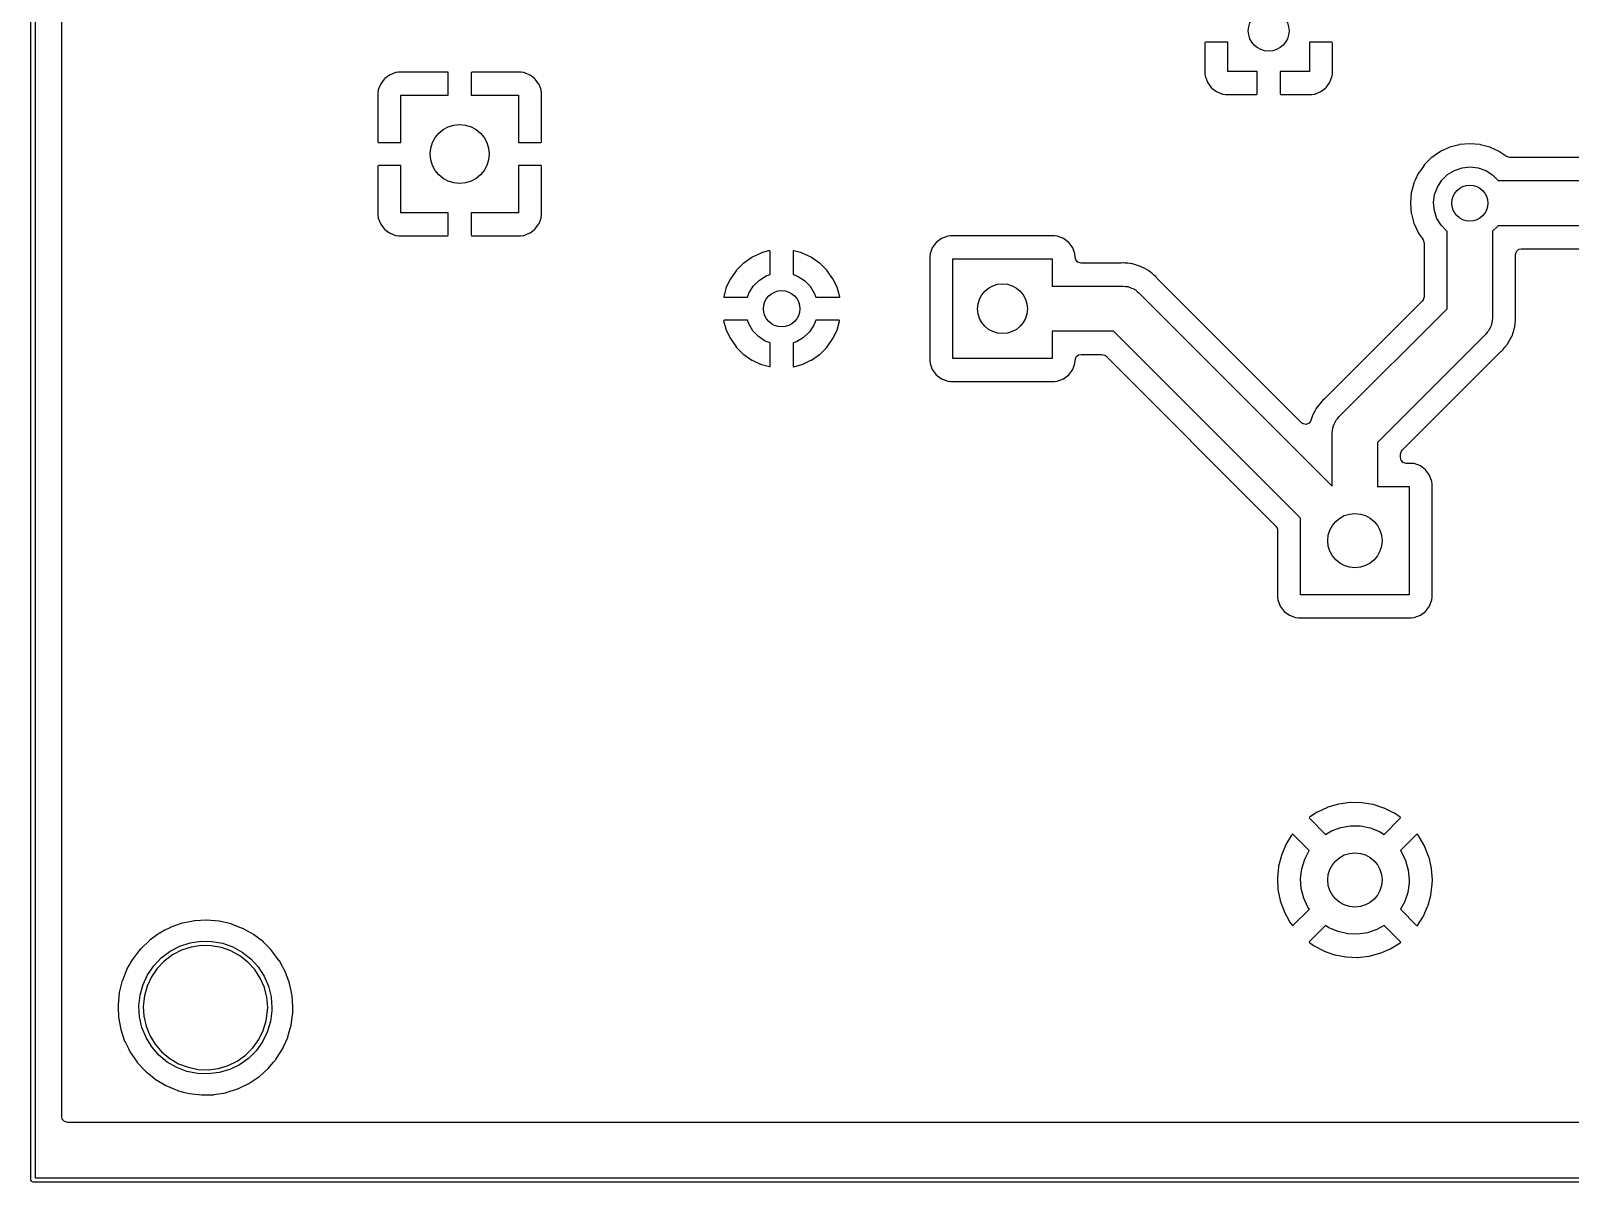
# Model space of a CAD drawing. Extents: x 112.3 to 212.1, y -130.9 to -81.2.
# Drawn here: x 112.34 to 146.36, y -130.86 to -105.41 of the extents above; entities that cross this region are included whole.
import ezdxf

# ---------------------------------------------------------------- set-up
doc = ezdxf.new("R2010")
doc.units = 0
doc.layers.add('BLACK', color=7, linetype='CONTINUOUS')

msp = doc.modelspace()

# ---------------------------------------------------------------- linework, layer by layer
at = {"layer": 'BLACK', "linetype": 'CONTINUOUS'}
for p, q in [((112.345, -130.81), (112.345, -81.28)), ((112.445, -81.33), (112.445, -130.76)), ((113.03, -129.414), (113.03, -82.676)), ((138.294, -105.67), (138.292, -105.678)), ((138.292, -105.678), (138.292, -106.355)), ((138.295, -105.668), (138.294, -105.67)), ((138.31, -105.664), (138.295, -105.668)), ((138.8, -105.664), (138.31, -105.664)), ((138.8, -106.31), (138.8, -105.664)), ((141.094, -105.664), (140.6, -105.664)), ((140.6, -105.664), (140.6, -106.31)), ((141.102, -105.666), (141.094, -105.664)), ((141.104, -105.667), (141.102, -105.666)), ((141.108, -105.682), (141.104, -105.667)), ((141.108, -106.355), (141.108, -105.682)), ((120.155, -106.477), (120.078, -106.579)), ((120.167, -106.465), (120.155, -106.477)), ((120.269, -106.388), (120.167, -106.465)), ((120.285, -106.38), (120.269, -106.388)), ((120.405, -106.335), (120.285, -106.38)), ((120.421, -106.331), (120.405, -106.335)), ((120.472, -106.325), (120.421, -106.331)), ((120.478, -106.325), (120.472, -106.325)), ((121.555, -106.325), (120.478, -106.325)), ((121.563, -106.327), (121.555, -106.325)), ((121.565, -106.328), (121.563, -106.327)), ((121.569, -106.343), (121.565, -106.328)), ((121.569, -106.833), (121.569, -106.343)), ((122.079, -106.331), (122.077, -106.339)), ((122.077, -106.339), (122.077, -106.833)), ((122.08, -106.33), (122.079, -106.331)), ((122.095, -106.325), (122.08, -106.33)), ((123.168, -106.325), (122.095, -106.325)), ((123.174, -106.325), (123.168, -106.325)), ((123.225, -106.331), (123.174, -106.325)), ((123.241, -106.335), (123.225, -106.331)), ((123.294, -106.355), (123.241, -106.335)), ((123.361, -106.38), (123.294, -106.355)), ((123.377, -106.388), (123.361, -106.38)), ((123.479, -106.465), (123.377, -106.388)), ((123.491, -106.477), (123.479, -106.465)), ((123.568, -106.579), (123.491, -106.477)), ((138.292, -106.355), (138.292, -106.361)), ((138.292, -106.361), (138.298, -106.412)), ((138.298, -106.412), (138.302, -106.428)), ((138.302, -106.428), (138.347, -106.548)), ((139.446, -106.31), (138.8, -106.31)), ((139.446, -106.804), (139.446, -106.31)), ((140.6, -106.31), (139.954, -106.31)), ((139.954, -106.31), (139.954, -106.8)), ((141.053, -106.548), (141.098, -106.428)), ((141.098, -106.428), (141.102, -106.412)), ((141.102, -106.412), (141.108, -106.361)), ((141.108, -106.361), (141.108, -106.355)), ((120.021, -106.731), (120.015, -106.782)), ((120.015, -106.782), (120.015, -106.788)), ((120.015, -106.788), (120.015, -107.861)), ((120.025, -106.715), (120.021, -106.731)), ((120.07, -106.595), (120.025, -106.715)), ((120.078, -106.579), (120.07, -106.595)), ((123.576, -106.595), (123.568, -106.579)), ((123.621, -106.715), (123.576, -106.595)), ((123.625, -106.731), (123.621, -106.715)), ((123.631, -106.782), (123.625, -106.731)), ((123.631, -106.788), (123.631, -106.782)), ((123.631, -107.866), (123.631, -106.788)), ((138.347, -106.548), (138.355, -106.564)), ((138.355, -106.564), (138.432, -106.666)), ((138.432, -106.666), (138.444, -106.678)), ((138.444, -106.678), (138.546, -106.755)), ((138.546, -106.755), (138.562, -106.763)), ((138.562, -106.763), (138.682, -106.808)), ((138.682, -106.808), (138.698, -106.812)), ((138.698, -106.812), (138.749, -106.818)), ((138.749, -106.818), (138.755, -106.818)), ((138.755, -106.818), (139.428, -106.818)), ((139.428, -106.818), (139.443, -106.814)), ((139.443, -106.814), (139.444, -106.812)), ((139.444, -106.812), (139.446, -106.804)), ((139.954, -106.8), (139.958, -106.815)), ((139.958, -106.815), (139.96, -106.816)), ((139.96, -106.816), (139.968, -106.818)), ((139.968, -106.818), (140.645, -106.818)), ((140.645, -106.818), (140.651, -106.818)), ((140.651, -106.818), (140.702, -106.812)), ((140.702, -106.812), (140.718, -106.808)), ((140.718, -106.808), (140.838, -106.763)), ((140.838, -106.763), (140.854, -106.755)), ((140.854, -106.755), (140.956, -106.678)), ((140.956, -106.678), (140.968, -106.666)), ((140.968, -106.666), (141.045, -106.564)), ((141.045, -106.564), (141.053, -106.548)), ((120.523, -107.879), (120.523, -106.833)), ((120.523, -106.833), (121.569, -106.833)), ((122.077, -106.833), (123.123, -106.833)), ((123.123, -106.833), (123.123, -107.879)), ((120.015, -107.861), (120.019, -107.876)), ((120.019, -107.876), (120.021, -107.877)), ((120.021, -107.877), (120.029, -107.879)), ((120.029, -107.879), (120.523, -107.879)), ((123.123, -107.879), (123.613, -107.879)), ((123.613, -107.879), (123.628, -107.875)), ((123.628, -107.875), (123.629, -107.873)), ((123.629, -107.873), (123.631, -107.866)), ((143.45, -108.109), (143.305, -108.211)), ((143.488, -108.082), (143.45, -108.109)), ((143.493, -108.08), (143.488, -108.082)), ((143.691, -107.988), (143.493, -108.08)), ((143.493, -108.08), (143.493, -108.08)), ((143.696, -107.986), (143.691, -107.988)), ((143.691, -107.988), (143.691, -107.988)), ((143.701, -107.984), (143.696, -107.986)), ((143.912, -107.928), (143.701, -107.984)), ((143.701, -107.984), (143.701, -107.984)), ((143.917, -107.926), (143.912, -107.928)), ((143.912, -107.928), (143.912, -107.928)), ((144.145, -107.907), (143.917, -107.926)), ((144.373, -107.926), (144.145, -107.907)), ((144.378, -107.928), (144.373, -107.926)), ((144.589, -107.984), (144.378, -107.928)), ((144.378, -107.928), (144.378, -107.928)), ((144.594, -107.986), (144.589, -107.984)), ((144.589, -107.984), (144.589, -107.984)), ((144.599, -107.988), (144.594, -107.986)), ((144.797, -108.08), (144.599, -107.988)), ((144.599, -107.988), (144.599, -107.988)), ((144.802, -108.082), (144.797, -108.08)), ((144.797, -108.08), (144.797, -108.08)), ((144.914, -108.161), (144.802, -108.082)), ((144.953, -108.189), (144.914, -108.161)), ((120.017, -108.393), (120.015, -108.401)), ((120.015, -108.401), (120.015, -109.478)), ((120.018, -108.392), (120.017, -108.393)), ((120.033, -108.387), (120.018, -108.392)), ((120.523, -108.387), (120.033, -108.387)), ((120.523, -109.433), (120.523, -108.387)), ((123.617, -108.387), (123.123, -108.387)), ((123.123, -108.387), (123.123, -109.433)), ((123.625, -108.389), (123.617, -108.387)), ((123.627, -108.39), (123.625, -108.389)), ((123.631, -108.405), (123.627, -108.39)), ((123.631, -109.478), (123.631, -108.405)), ((143.081, -108.458), (143.007, -108.563)), ((143.136, -108.38), (143.081, -108.458)), ((143.139, -108.376), (143.136, -108.38)), ((143.136, -108.38), (143.136, -108.38)), ((143.301, -108.214), (143.139, -108.376)), ((143.305, -108.211), (143.301, -108.214)), ((143.305, -108.211), (143.305, -108.211)), ((143.652, -108.59), (143.804, -108.496)), ((143.804, -108.496), (143.973, -108.439)), ((143.973, -108.439), (144.151, -108.42)), ((144.151, -108.42), (144.328, -108.441)), ((144.328, -108.441), (144.496, -108.501)), ((144.496, -108.501), (144.646, -108.597)), ((145.026, -108.212), (144.953, -108.189)), ((161.561, -108.212), (145.026, -108.212)), ((142.909, -108.776), (142.865, -108.942)), ((142.911, -108.771), (142.909, -108.776)), ((142.909, -108.776), (142.909, -108.776)), ((142.939, -108.711), (142.911, -108.771)), ((143.005, -108.568), (142.939, -108.711)), ((143.007, -108.563), (143.005, -108.568)), ((143.005, -108.568), (143.005, -108.568)), ((143.428, -108.864), (143.525, -108.714)), ((143.525, -108.714), (143.652, -108.59)), ((144.646, -108.597), (144.769, -108.72)), ((144.769, -108.72), (162.07, -108.72)), ((142.851, -108.992), (142.832, -109.22)), ((142.865, -108.942), (142.851, -108.992)), ((143.345, -109.209), (143.367, -109.032)), ((143.367, -109.032), (143.428, -108.864)), ((120.015, -109.478), (120.015, -109.485)), ((120.015, -109.485), (120.021, -109.535)), ((120.021, -109.535), (120.025, -109.551)), ((121.569, -109.433), (120.523, -109.433)), ((121.569, -109.928), (121.569, -109.433)), ((123.123, -109.433), (122.077, -109.433)), ((122.077, -109.433), (122.077, -109.923)), ((123.621, -109.551), (123.625, -109.535)), ((123.625, -109.535), (123.631, -109.485)), ((123.631, -109.485), (123.631, -109.478)), ((142.832, -109.22), (142.851, -109.448)), ((142.851, -109.448), (142.853, -109.453)), ((142.853, -109.453), (142.853, -109.453)), ((142.853, -109.453), (142.901, -109.633)), ((143.362, -109.386), (143.345, -109.209)), ((143.419, -109.556), (143.362, -109.386)), ((120.025, -109.551), (120.07, -109.671)), ((120.07, -109.671), (120.078, -109.687)), ((120.078, -109.687), (120.155, -109.789)), ((120.155, -109.789), (120.167, -109.801)), ((120.167, -109.801), (120.269, -109.878)), ((120.269, -109.878), (120.285, -109.886)), ((123.361, -109.886), (123.377, -109.878)), ((123.377, -109.878), (123.479, -109.801)), ((123.479, -109.801), (123.491, -109.789)), ((123.491, -109.789), (123.568, -109.687)), ((123.568, -109.687), (123.576, -109.671)), ((123.576, -109.671), (123.621, -109.551)), ((142.901, -109.633), (142.911, -109.669)), ((142.911, -109.669), (142.913, -109.674)), ((142.913, -109.674), (142.913, -109.674)), ((142.913, -109.674), (143.005, -109.872)), ((143.005, -109.872), (143.005, -109.872)), ((143.005, -109.872), (143.007, -109.877)), ((143.007, -109.877), (143.092, -109.997)), ((143.511, -109.708), (143.419, -109.556)), ((143.635, -109.836), (143.511, -109.708)), ((143.645, -109.843), (143.635, -109.836)), ((143.645, -111.553), (143.645, -109.843)), ((144.758, -109.734), (144.645, -109.842)), ((144.645, -109.842), (144.645, -111.76)), ((144.767, -109.72), (144.758, -109.734)), ((162.07, -109.72), (144.767, -109.72)), ((120.285, -109.886), (120.405, -109.932)), ((120.405, -109.932), (120.421, -109.935)), ((120.421, -109.935), (120.472, -109.941)), ((120.472, -109.941), (120.478, -109.941)), ((120.478, -109.941), (121.551, -109.941)), ((121.551, -109.941), (121.566, -109.937)), ((121.566, -109.937), (121.567, -109.935)), ((121.567, -109.935), (121.569, -109.928)), ((122.077, -109.923), (122.081, -109.938)), ((122.081, -109.938), (122.083, -109.939)), ((122.083, -109.939), (122.091, -109.941)), ((122.091, -109.941), (123.168, -109.941)), ((123.168, -109.941), (123.174, -109.941)), ((123.174, -109.941), (123.225, -109.935)), ((123.225, -109.935), (123.241, -109.932)), ((123.241, -109.932), (123.361, -109.886)), ((132.267, -110.206), (132.216, -110.343)), ((132.355, -110.09), (132.267, -110.206)), ((132.471, -110.002), (132.355, -110.09)), ((132.608, -109.951), (132.471, -110.002)), ((132.67, -109.945), (132.608, -109.951)), ((134.966, -109.945), (132.67, -109.945)), ((135.028, -109.951), (134.966, -109.945)), ((135.165, -110.002), (135.028, -109.951)), ((135.281, -110.09), (135.165, -110.002)), ((135.369, -110.206), (135.281, -110.09)), ((135.42, -110.343), (135.369, -110.206)), ((143.092, -109.997), (143.114, -110.028)), ((143.114, -110.028), (143.136, -110.101)), ((143.136, -110.101), (143.136, -111.29)), ((128.09, -110.551), (127.936, -110.705)), ((128.099, -110.544), (128.09, -110.551)), ((128.277, -110.419), (128.099, -110.544)), ((128.286, -110.414), (128.277, -110.419)), ((128.484, -110.322), (128.286, -110.414)), ((128.494, -110.318), (128.484, -110.322)), ((128.671, -110.27), (128.494, -110.318)), ((128.68, -110.272), (128.671, -110.27)), ((128.684, -110.285), (128.68, -110.272)), ((128.684, -110.8), (128.684, -110.285)), ((129.195, -110.272), (129.192, -110.28)), ((129.192, -110.28), (129.192, -110.8)), ((129.21, -110.272), (129.195, -110.272)), ((129.382, -110.318), (129.21, -110.272)), ((129.392, -110.322), (129.382, -110.318)), ((129.59, -110.414), (129.392, -110.322)), ((129.599, -110.419), (129.59, -110.414)), ((129.777, -110.544), (129.599, -110.419)), ((129.786, -110.551), (129.777, -110.544)), ((129.94, -110.705), (129.786, -110.551)), ((132.216, -110.343), (132.21, -110.405)), ((132.21, -110.405), (132.21, -112.701)), ((132.718, -112.653), (132.718, -110.453)), ((132.718, -110.453), (134.918, -110.453)), ((134.918, -110.453), (134.918, -111.053)), ((135.427, -110.405), (135.42, -110.343)), ((135.427, -110.419), (135.427, -110.405)), ((135.438, -110.471), (135.427, -110.419)), ((135.484, -110.525), (135.438, -110.471)), ((135.553, -110.545), (135.484, -110.525)), ((136.425, -110.545), (135.553, -110.545)), ((136.437, -110.544), (136.425, -110.545)), ((136.44, -110.544), (136.437, -110.544)), ((136.483, -110.54), (136.44, -110.544)), ((136.489, -110.54), (136.483, -110.54)), ((136.496, -110.541), (136.489, -110.54)), ((136.489, -110.54), (136.489, -110.54)), ((136.526, -110.544), (136.496, -110.541)), ((136.531, -110.545), (136.526, -110.544)), ((136.532, -110.545), (136.531, -110.545)), ((136.536, -110.545), (136.532, -110.545)), ((136.539, -110.545), (136.536, -110.545)), ((136.552, -110.546), (136.539, -110.545)), ((136.539, -110.545), (136.539, -110.545)), ((136.586, -110.55), (136.552, -110.546)), ((136.587, -110.55), (136.586, -110.55)), ((136.679, -110.56), (136.587, -110.55)), ((136.684, -110.561), (136.679, -110.56)), ((145.153, -110.355), (145.174, -110.286)), ((145.153, -111.706), (145.153, -110.355)), ((145.174, -110.286), (145.227, -110.24)), ((145.227, -110.24), (145.279, -110.228)), ((145.279, -110.228), (161.439, -110.228)), ((127.804, -110.892), (127.799, -110.902)), ((127.929, -110.714), (127.804, -110.892)), ((127.936, -110.705), (127.929, -110.714)), ((128.445, -110.923), (128.597, -110.829)), ((128.597, -110.829), (128.684, -110.8)), ((129.192, -110.8), (129.289, -110.834)), ((129.289, -110.834), (129.439, -110.93)), ((129.947, -110.714), (129.94, -110.705)), ((130.072, -110.892), (129.947, -110.714)), ((130.077, -110.902), (130.072, -110.892)), ((136.69, -110.562), (136.684, -110.561)), ((136.779, -110.59), (136.69, -110.562)), ((136.78, -110.59), (136.779, -110.59)), ((136.869, -110.618), (136.78, -110.59)), ((136.873, -110.62), (136.869, -110.618)), ((136.878, -110.622), (136.873, -110.62)), ((136.884, -110.625), (136.878, -110.622)), ((136.96, -110.666), (136.884, -110.625)), ((136.884, -110.625), (136.884, -110.625)), ((136.961, -110.667), (136.96, -110.666)), ((137.043, -110.711), (136.961, -110.667)), ((137.047, -110.714), (137.043, -110.711)), ((137.052, -110.717), (137.047, -110.714)), ((137.123, -110.777), (137.052, -110.717)), ((137.124, -110.777), (137.123, -110.777)), ((137.157, -110.805), (137.124, -110.777)), ((137.159, -110.807), (137.157, -110.805)), ((137.161, -110.809), (137.159, -110.807)), ((137.165, -110.812), (137.161, -110.809)), ((137.203, -110.844), (137.165, -110.812)), ((137.207, -110.849), (137.203, -110.844)), ((137.227, -110.874), (137.207, -110.849)), ((137.236, -110.884), (137.227, -110.874)), ((140.426, -114.074), (137.236, -110.884)), ((127.703, -111.109), (127.657, -111.282)), ((127.707, -111.099), (127.703, -111.109)), ((127.799, -110.902), (127.707, -111.099)), ((128.184, -111.299), (128.221, -111.197)), ((128.221, -111.197), (128.318, -111.047)), ((128.318, -111.047), (128.445, -110.923)), ((129.439, -110.93), (129.565, -111.056)), ((129.565, -111.056), (129.659, -111.207)), ((129.659, -111.207), (129.691, -111.299)), ((130.169, -111.099), (130.077, -110.902)), ((130.173, -111.109), (130.169, -111.099)), ((130.221, -111.287), (130.173, -111.109)), ((134.918, -111.053), (136.479, -111.053)), ((136.479, -111.053), (136.485, -111.053)), ((136.485, -111.053), (136.536, -111.061)), ((136.536, -111.061), (136.586, -111.065)), ((136.586, -111.065), (136.605, -111.072)), ((136.605, -111.072), (136.625, -111.075)), ((136.625, -111.075), (136.671, -111.097)), ((136.671, -111.097), (136.719, -111.114)), ((136.719, -111.114), (136.735, -111.127)), ((136.735, -111.127), (136.754, -111.135)), ((136.754, -111.135), (136.792, -111.169)), ((136.792, -111.169), (136.833, -111.2)), ((136.833, -111.2), (141.105, -115.472)), ((127.657, -111.282), (127.657, -111.296)), ((127.657, -111.296), (127.665, -111.299)), ((127.665, -111.299), (128.184, -111.299)), ((129.691, -111.299), (130.206, -111.299)), ((130.206, -111.299), (130.22, -111.295)), ((130.22, -111.295), (130.221, -111.287)), ((143.1, -111.379), (140.936, -113.543)), ((141.251, -113.946), (143.645, -111.553)), ((143.116, -111.358), (143.1, -111.379)), ((143.136, -111.29), (143.116, -111.358)), ((127.657, -111.811), (127.655, -111.82)), ((127.655, -111.82), (127.703, -111.997)), ((127.67, -111.807), (127.657, -111.811)), ((128.185, -111.807), (127.67, -111.807)), ((128.212, -111.889), (128.185, -111.807)), ((128.304, -112.041), (128.212, -111.889)), ((129.65, -111.919), (129.551, -112.067)), ((129.692, -111.807), (129.65, -111.919)), ((130.211, -111.807), (129.692, -111.807)), ((130.173, -111.997), (130.219, -111.825)), ((130.219, -111.81), (130.211, -111.807)), ((130.219, -111.825), (130.219, -111.81)), ((144.623, -111.906), (144.601, -111.952)), ((144.626, -111.886), (144.623, -111.906)), ((144.633, -111.867), (144.626, -111.886)), ((144.637, -111.817), (144.633, -111.867)), ((144.645, -111.766), (144.637, -111.817)), ((144.645, -111.76), (144.645, -111.766)), ((145.138, -111.96), (145.148, -111.868)), ((145.148, -111.867), (145.153, -111.821)), ((145.148, -111.868), (145.148, -111.867)), ((145.154, -111.718), (145.153, -111.706)), ((145.153, -111.813), (145.154, -111.812)), ((145.153, -111.817), (145.153, -111.813)), ((145.153, -111.82), (145.153, -111.817)), ((145.153, -111.821), (145.153, -111.82)), ((145.153, -111.82), (145.153, -111.82)), ((145.158, -111.764), (145.154, -111.718)), ((145.154, -111.807), (145.158, -111.764)), ((145.154, -111.812), (145.154, -111.807)), ((127.703, -111.997), (127.707, -112.007)), ((127.707, -112.007), (127.799, -112.205)), ((127.799, -112.205), (127.804, -112.214)), ((127.804, -112.214), (127.929, -112.393)), ((128.428, -112.169), (128.304, -112.041)), ((128.577, -112.267), (128.428, -112.169)), ((129.422, -112.19), (129.268, -112.282)), ((129.551, -112.067), (129.422, -112.19)), ((129.947, -112.393), (130.072, -112.214)), ((130.072, -112.214), (130.077, -112.205)), ((130.077, -112.205), (130.169, -112.007)), ((130.169, -112.007), (130.173, -111.997)), ((136.272, -112.053), (134.918, -112.053)), ((134.918, -112.053), (134.918, -112.653)), ((140.405, -116.186), (136.272, -112.053)), ((144.499, -112.114), (142.105, -114.507)), ((144.529, -112.073), (144.499, -112.114)), ((144.563, -112.035), (144.529, -112.073)), ((144.571, -112.016), (144.563, -112.035)), ((144.584, -112), (144.571, -112.016)), ((144.601, -111.952), (144.584, -112)), ((144.987, -112.324), (145.031, -112.242)), ((145.031, -112.242), (145.032, -112.241)), ((145.032, -112.241), (145.073, -112.165)), ((145.073, -112.165), (145.076, -112.159)), ((145.073, -112.165), (145.073, -112.165)), ((145.076, -112.159), (145.078, -112.154)), ((145.078, -112.154), (145.081, -112.149)), ((145.081, -112.149), (145.108, -112.06)), ((145.108, -112.059), (145.117, -112.032)), ((145.108, -112.06), (145.108, -112.059)), ((145.117, -112.032), (145.136, -111.971)), ((145.136, -111.971), (145.137, -111.965)), ((145.137, -111.965), (145.138, -111.96)), ((127.929, -112.393), (127.936, -112.401)), ((127.936, -112.401), (128.09, -112.555)), ((128.09, -112.555), (128.099, -112.562)), ((128.099, -112.562), (128.277, -112.687)), ((128.684, -112.307), (128.577, -112.267)), ((128.684, -112.826), (128.684, -112.307)), ((129.268, -112.282), (129.192, -112.306)), ((129.192, -112.306), (129.192, -112.821)), ((129.599, -112.687), (129.777, -112.562)), ((129.777, -112.562), (129.786, -112.555)), ((129.786, -112.555), (129.94, -112.401)), ((129.94, -112.401), (129.947, -112.393)), ((135.447, -112.619), (135.5, -112.573)), ((135.5, -112.573), (135.553, -112.562)), ((135.553, -112.562), (136.009, -112.562)), ((136.009, -112.562), (136.077, -112.582)), ((136.077, -112.582), (136.098, -112.598)), ((136.098, -112.598), (139.86, -116.36)), ((142.65, -114.681), (144.814, -112.517)), ((144.814, -112.517), (144.825, -112.508)), ((144.825, -112.508), (144.849, -112.488)), ((144.849, -112.488), (144.854, -112.484)), ((144.854, -112.484), (144.886, -112.446)), ((144.886, -112.446), (144.889, -112.442)), ((144.889, -112.442), (144.891, -112.44)), ((144.891, -112.44), (144.893, -112.438)), ((144.893, -112.438), (144.895, -112.436)), ((144.895, -112.436), (144.921, -112.405)), ((144.895, -112.436), (144.895, -112.436)), ((144.921, -112.404), (144.977, -112.337)), ((144.921, -112.405), (144.921, -112.404)), ((144.977, -112.337), (144.981, -112.333)), ((144.981, -112.333), (144.984, -112.328)), ((144.984, -112.328), (144.987, -112.324)), ((128.277, -112.687), (128.286, -112.692)), ((128.286, -112.692), (128.484, -112.785)), ((128.484, -112.785), (128.494, -112.788)), ((128.494, -112.788), (128.667, -112.834)), ((128.667, -112.834), (128.681, -112.834)), ((128.681, -112.834), (128.684, -112.826)), ((129.192, -112.821), (129.196, -112.835)), ((129.196, -112.835), (129.205, -112.836)), ((129.205, -112.836), (129.382, -112.788)), ((129.382, -112.788), (129.392, -112.785)), ((129.392, -112.785), (129.571, -112.701)), ((129.571, -112.701), (129.59, -112.692)), ((129.59, -112.692), (129.599, -112.687)), ((132.21, -112.701), (132.216, -112.763)), ((132.216, -112.763), (132.267, -112.9)), ((132.267, -112.9), (132.355, -113.016)), ((134.918, -112.653), (132.718, -112.653)), ((135.281, -113.016), (135.369, -112.9)), ((135.369, -112.9), (135.42, -112.763)), ((135.42, -112.763), (135.427, -112.701)), ((135.427, -112.688), (135.447, -112.619)), ((135.427, -112.701), (135.427, -112.688)), ((132.355, -113.016), (132.471, -113.104)), ((132.471, -113.104), (132.608, -113.155)), ((132.608, -113.155), (132.67, -113.162)), ((132.67, -113.162), (134.966, -113.162)), ((134.966, -113.162), (135.028, -113.155)), ((135.028, -113.155), (135.165, -113.104)), ((135.165, -113.104), (135.281, -113.016)), ((140.859, -113.62), (140.857, -113.622)), ((140.861, -113.618), (140.859, -113.62)), ((140.864, -113.614), (140.861, -113.618)), ((140.892, -113.581), (140.864, -113.614)), ((140.896, -113.576), (140.892, -113.581)), ((140.925, -113.552), (140.896, -113.576)), ((140.936, -113.543), (140.925, -113.552)), ((140.669, -113.911), (140.642, -114)), ((140.672, -113.906), (140.669, -113.911)), ((140.674, -113.901), (140.672, -113.906)), ((140.677, -113.895), (140.674, -113.901)), ((140.718, -113.819), (140.677, -113.895)), ((140.677, -113.895), (140.677, -113.895)), ((140.719, -113.818), (140.718, -113.819)), ((140.752, -113.756), (140.719, -113.818)), ((140.763, -113.736), (140.752, -113.756)), ((140.766, -113.732), (140.763, -113.736)), ((140.769, -113.727), (140.766, -113.732)), ((140.829, -113.656), (140.769, -113.727)), ((140.857, -113.622), (140.829, -113.655)), ((140.829, -113.655), (140.829, -113.656)), ((141.221, -113.987), (141.251, -113.946)), ((140.46, -114.098), (140.426, -114.074)), ((140.53, -114.11), (140.46, -114.098)), ((140.595, -114.081), (140.53, -114.11)), ((140.635, -114.023), (140.595, -114.081)), ((140.642, -114.001), (140.635, -114.023)), ((140.642, -114), (140.642, -114.001)), ((141.105, -114.294), (141.113, -114.243)), ((141.105, -114.3), (141.105, -114.294)), ((141.105, -115.472), (141.105, -114.3)), ((141.113, -114.243), (141.117, -114.193)), ((141.117, -114.193), (141.124, -114.174)), ((141.124, -114.174), (141.127, -114.154)), ((141.127, -114.154), (141.149, -114.108)), ((141.149, -114.108), (141.166, -114.06)), ((141.166, -114.06), (141.179, -114.044)), ((141.179, -114.044), (141.187, -114.025)), ((141.187, -114.025), (141.221, -113.987)), ((142.105, -114.507), (142.105, -115.479)), ((142.613, -114.77), (142.634, -114.702)), ((142.613, -114.845), (142.613, -114.77)), ((142.625, -114.897), (142.613, -114.845)), ((142.671, -114.951), (142.625, -114.897)), ((142.634, -114.702), (142.65, -114.681)), ((142.739, -114.971), (142.671, -114.951)), ((142.853, -114.971), (142.739, -114.971)), ((142.915, -114.977), (142.853, -114.971)), ((143.052, -115.028), (142.915, -114.977)), ((143.168, -115.116), (143.052, -115.028)), ((143.256, -115.232), (143.168, -115.116)), ((143.307, -115.369), (143.256, -115.232)), ((142.105, -115.479), (142.805, -115.479)), ((142.805, -115.479), (142.805, -117.879)), ((143.314, -115.431), (143.307, -115.369)), ((143.314, -117.927), (143.314, -115.431)), ((140.405, -117.879), (140.405, -116.186)), ((139.86, -116.36), (139.894, -116.422)), ((139.894, -116.422), (139.897, -116.449)), ((139.897, -116.449), (139.897, -117.927)), ((139.897, -117.927), (139.903, -117.989)), ((139.903, -117.989), (139.954, -118.126)), ((142.805, -117.879), (140.405, -117.879)), ((143.256, -118.126), (143.307, -117.989)), ((143.307, -117.989), (143.314, -117.927)), ((139.954, -118.126), (140.042, -118.242)), ((140.042, -118.242), (140.158, -118.33)), ((140.158, -118.33), (140.295, -118.381)), ((140.295, -118.381), (140.357, -118.388)), ((142.853, -118.388), (142.915, -118.381)), ((142.915, -118.381), (143.052, -118.33)), ((143.052, -118.33), (143.168, -118.242)), ((143.168, -118.242), (143.256, -118.126)), ((140.357, -118.388), (142.853, -118.388)), ((140.603, -122.793), (140.594, -122.804)), ((140.594, -122.804), (140.599, -122.814)), ((140.771, -122.684), (140.603, -122.793)), ((140.779, -122.679), (140.771, -122.684)), ((141.001, -122.577), (140.779, -122.679)), ((141.01, -122.573), (141.001, -122.577)), ((141.244, -122.505), (141.01, -122.573)), ((141.254, -122.503), (141.244, -122.505)), ((141.496, -122.47), (141.254, -122.503)), ((141.505, -122.469), (141.496, -122.47)), ((141.75, -122.473), (141.505, -122.469)), ((141.759, -122.473), (141.75, -122.473)), ((142, -122.513), (141.759, -122.473)), ((142.009, -122.515), (142, -122.513)), ((142.242, -122.59), (142.009, -122.515)), ((142.251, -122.593), (142.242, -122.59)), ((142.47, -122.701), (142.251, -122.593)), ((142.478, -122.706), (142.47, -122.701)), ((142.604, -122.794), (142.478, -122.706)), ((142.614, -122.806), (142.604, -122.794)), ((142.607, -122.817), (142.614, -122.806)), ((140.599, -122.814), (140.958, -123.173)), ((140.958, -123.173), (141.088, -123.096)), ((141.088, -123.096), (141.294, -123.02)), ((141.294, -123.02), (141.511, -122.983)), ((141.511, -122.983), (141.73, -122.986)), ((141.73, -122.986), (141.946, -123.028)), ((141.946, -123.028), (142.15, -123.11)), ((142.15, -123.11), (142.251, -123.174)), ((142.251, -123.174), (142.607, -122.817)), ((140.077, -123.406), (139.983, -123.631)), ((140.081, -123.397), (140.077, -123.406)), ((140.208, -123.188), (140.081, -123.397)), ((140.214, -123.181), (140.208, -123.188)), ((140.218, -123.175), (140.214, -123.181)), ((140.229, -123.168), (140.218, -123.175)), ((140.242, -123.175), (140.229, -123.168)), ((140.596, -123.53), (140.242, -123.175)), ((142.967, -123.176), (142.612, -123.531)), ((142.979, -123.169), (142.967, -123.176)), ((142.991, -123.178), (142.979, -123.169)), ((143.022, -123.218), (142.991, -123.178)), ((143.027, -123.225), (143.022, -123.218)), ((143.149, -123.438), (143.027, -123.225)), ((143.153, -123.446), (143.149, -123.438)), ((143.241, -123.674), (143.153, -123.446)), ((139.98, -123.64), (139.919, -123.877)), ((139.983, -123.631), (139.98, -123.64)), ((140.431, -123.93), (140.496, -123.72)), ((140.496, -123.72), (140.596, -123.53)), ((142.612, -123.531), (142.628, -123.552)), ((142.628, -123.552), (142.725, -123.749)), ((142.725, -123.749), (142.785, -123.96)), ((143.244, -123.683), (143.241, -123.674)), ((143.298, -123.921), (143.244, -123.683)), ((139.918, -123.886), (139.893, -124.13)), ((139.893, -124.13), (139.893, -124.139)), ((139.893, -124.139), (139.905, -124.383)), ((139.919, -123.877), (139.918, -123.886)), ((140.405, -124.148), (140.431, -123.93)), ((140.42, -124.367), (140.405, -124.148)), ((142.785, -123.96), (142.805, -124.179)), ((143.299, -123.93), (143.298, -123.921)), ((143.318, -124.176), (143.299, -123.93)), ((139.905, -124.383), (139.906, -124.392)), ((139.906, -124.392), (139.954, -124.632)), ((140.474, -124.58), (140.42, -124.367)), ((142.772, -124.459), (142.701, -124.667)), ((142.803, -124.242), (142.772, -124.459)), ((142.805, -124.179), (142.803, -124.242)), ((143.284, -124.516), (143.315, -124.272)), ((143.315, -124.272), (143.316, -124.265)), ((143.316, -124.265), (143.318, -124.182)), ((143.318, -124.182), (143.318, -124.176)), ((139.954, -124.632), (139.956, -124.641)), ((139.956, -124.641), (140.039, -124.871)), ((140.244, -125.181), (140.599, -124.826)), ((140.566, -124.779), (140.474, -124.58)), ((140.599, -124.826), (140.566, -124.779)), ((142.701, -124.667), (142.612, -124.827)), ((142.612, -124.827), (142.969, -125.184)), ((143.112, -124.992), (143.213, -124.769)), ((143.213, -124.769), (143.216, -124.76)), ((143.216, -124.76), (143.282, -124.525)), ((143.282, -124.525), (143.284, -124.516)), ((115.691, -125.137), (115.441, -125.224)), ((115.695, -125.135), (115.691, -125.137)), ((115.699, -125.134), (115.695, -125.135)), ((115.857, -125.103), (115.699, -125.134)), ((115.699, -125.134), (115.699, -125.134)), ((115.963, -125.082), (115.857, -125.103)), ((115.967, -125.082), (115.963, -125.082)), ((116.231, -125.067), (115.967, -125.082)), ((115.967, -125.082), (115.967, -125.082)), ((116.235, -125.067), (116.231, -125.067)), ((116.231, -125.067), (116.231, -125.067)), ((116.507, -125.09), (116.235, -125.067)), ((116.675, -125.129), (116.507, -125.09)), ((116.769, -125.151), (116.675, -125.129)), ((116.773, -125.152), (116.769, -125.151)), ((116.769, -125.151), (116.769, -125.151)), ((116.778, -125.154), (116.773, -125.152)), ((117.024, -125.249), (116.778, -125.154)), ((116.778, -125.154), (116.778, -125.154)), ((140.039, -124.871), (140.043, -124.88)), ((140.043, -124.88), (140.158, -125.095)), ((140.158, -125.095), (140.163, -125.103)), ((140.163, -125.103), (140.22, -125.179)), ((140.22, -125.179), (140.231, -125.188)), ((140.231, -125.188), (140.244, -125.181)), ((140.959, -125.184), (140.603, -125.54)), ((141.032, -125.234), (140.959, -125.184)), ((142.253, -125.186), (142.093, -125.275)), ((142.611, -125.544), (142.253, -125.186)), ((142.969, -125.184), (142.981, -125.19)), ((142.981, -125.19), (142.989, -125.184)), ((142.989, -125.184), (143.108, -125)), ((143.108, -125), (143.112, -124.992)), ((114.973, -125.51), (114.775, -125.699)), ((115.146, -125.387), (114.973, -125.51)), ((115.191, -125.354), (115.146, -125.387)), ((115.195, -125.352), (115.191, -125.354)), ((115.191, -125.354), (115.191, -125.354)), ((115.296, -125.299), (115.195, -125.352)), ((115.433, -125.228), (115.296, -125.299)), ((115.437, -125.226), (115.433, -125.228)), ((115.433, -125.228), (115.433, -125.228)), ((115.441, -125.224), (115.437, -125.226)), ((115.441, -125.224), (115.441, -125.224)), ((117.028, -125.251), (117.024, -125.249)), ((117.024, -125.249), (117.024, -125.249)), ((117.032, -125.253), (117.028, -125.251)), ((117.167, -125.329), (117.032, -125.253)), ((117.032, -125.253), (117.032, -125.253)), ((117.266, -125.384), (117.167, -125.329)), ((117.484, -125.55), (117.266, -125.384)), ((141.234, -125.32), (141.032, -125.234)), ((141.448, -125.369), (141.234, -125.32)), ((141.668, -125.377), (141.448, -125.369)), ((141.885, -125.346), (141.668, -125.377)), ((142.093, -125.275), (141.885, -125.346)), ((114.743, -125.74), (114.606, -125.913)), ((114.772, -125.702), (114.743, -125.74)), ((114.775, -125.699), (114.772, -125.702)), ((114.772, -125.702), (114.772, -125.702)), ((115.229, -125.901), (115.422, -125.756)), ((115.473, -125.837), (115.292, -125.972)), ((115.422, -125.756), (115.635, -125.645)), ((115.672, -125.733), (115.473, -125.837)), ((115.635, -125.645), (115.864, -125.57)), ((115.886, -125.663), (115.672, -125.733)), ((115.864, -125.57), (116.102, -125.534)), ((116.109, -125.629), (115.886, -125.663)), ((116.102, -125.534), (116.343, -125.537)), ((116.334, -125.632), (116.109, -125.629)), ((116.556, -125.671), (116.334, -125.632)), ((116.343, -125.537), (116.58, -125.579)), ((116.768, -125.746), (116.556, -125.671)), ((116.58, -125.579), (116.808, -125.659)), ((116.966, -125.855), (116.768, -125.746)), ((116.808, -125.659), (117.018, -125.776)), ((117.142, -125.995), (116.966, -125.855)), ((117.018, -125.776), (117.207, -125.925)), ((117.486, -125.552), (117.484, -125.55)), ((117.566, -125.634), (117.486, -125.552)), ((117.64, -125.708), (117.566, -125.634)), ((117.675, -125.744), (117.64, -125.708)), ((117.837, -125.964), (117.675, -125.744)), ((140.603, -125.54), (140.596, -125.552)), ((140.596, -125.552), (140.605, -125.564)), ((140.605, -125.564), (140.694, -125.629)), ((140.694, -125.629), (140.702, -125.634)), ((140.702, -125.634), (140.918, -125.748)), ((140.918, -125.748), (140.926, -125.751)), ((140.926, -125.751), (141.157, -125.832)), ((141.157, -125.832), (141.166, -125.834)), ((141.166, -125.834), (141.407, -125.88)), ((141.669, -125.89), (141.912, -125.864)), ((141.912, -125.864), (141.922, -125.862)), ((141.922, -125.862), (142.158, -125.8)), ((142.158, -125.8), (142.167, -125.797)), ((142.167, -125.797), (142.392, -125.7)), ((142.392, -125.7), (142.4, -125.696)), ((142.4, -125.696), (142.608, -125.567)), ((142.608, -125.567), (142.61, -125.566)), ((142.61, -125.566), (142.617, -125.555)), ((142.617, -125.555), (142.611, -125.544)), ((114.467, -126.154), (114.368, -126.398)), ((114.469, -126.149), (114.467, -126.154)), ((114.471, -126.146), (114.469, -126.149)), ((114.574, -125.968), (114.471, -126.146)), ((114.471, -126.146), (114.471, -126.146)), ((114.606, -125.913), (114.574, -125.968)), ((114.927, -126.274), (115.063, -126.075)), ((115.137, -126.135), (115.01, -126.321)), ((115.063, -126.075), (115.229, -125.901)), ((115.292, -125.972), (115.137, -126.135)), ((117.294, -126.161), (117.142, -125.995)), ((117.207, -125.925), (117.37, -126.103)), ((117.416, -126.35), (117.294, -126.161)), ((117.37, -126.103), (117.5, -126.305)), ((117.839, -125.968), (117.837, -125.964)), ((117.907, -126.094), (117.839, -125.968)), ((117.94, -126.154), (117.907, -126.094)), ((117.967, -126.204), (117.94, -126.154)), ((118.062, -126.461), (117.967, -126.204)), ((141.407, -125.88), (141.416, -125.881)), ((141.416, -125.881), (141.66, -125.891)), ((141.66, -125.891), (141.669, -125.89)), ((114.366, -126.403), (114.3, -126.668)), ((114.368, -126.398), (114.366, -126.403)), ((114.368, -126.398), (114.368, -126.398)), ((114.761, -126.725), (114.826, -126.492)), ((114.826, -126.492), (114.927, -126.274)), ((114.915, -126.525), (114.855, -126.742)), ((115.01, -126.321), (114.915, -126.525)), ((117.506, -126.557), (117.416, -126.35)), ((117.5, -126.305), (117.596, -126.526)), ((117.596, -126.526), (117.655, -126.76)), ((118.062, -126.465), (118.062, -126.461)), ((118.098, -126.632), (118.062, -126.465)), ((118.062, -126.465), (118.062, -126.465)), ((114.3, -126.668), (114.273, -126.939)), ((114.736, -126.964), (114.761, -126.725)), ((114.855, -126.742), (114.831, -126.966)), ((117.561, -126.775), (117.506, -126.557)), ((117.58, -127), (117.561, -126.775)), ((117.655, -126.76), (117.675, -127)), ((118.115, -126.708), (118.098, -126.632)), ((118.119, -126.728), (118.115, -126.708)), ((118.138, -127), (118.119, -126.728)), ((114.273, -126.939), (114.273, -126.944)), ((114.273, -126.944), (114.275, -127)), ((114.275, -127), (114.283, -127.205)), ((114.283, -127.205), (114.283, -127.212)), ((114.283, -127.212), (114.332, -127.481)), ((114.736, -126.966), (114.736, -126.964)), ((114.749, -127.205), (114.736, -126.966)), ((114.802, -127.44), (114.749, -127.205)), ((114.831, -126.966), (114.844, -127.191)), ((114.844, -127.191), (114.893, -127.411)), ((117.549, -127.29), (117.578, -127.067)), ((117.578, -127.067), (117.58, -127)), ((117.673, -127.072), (117.642, -127.311)), ((117.675, -127), (117.673, -127.072)), ((118.098, -127.392), (118.122, -127.218)), ((118.122, -127.218), (118.134, -127.125)), ((118.134, -127.125), (118.135, -127.121)), ((118.134, -127.125), (118.134, -127.125)), ((118.135, -127.121), (118.136, -127.084)), ((118.136, -127.084), (118.138, -127.003)), ((118.138, -127.003), (118.138, -127)), ((118.138, -127.003), (118.138, -127.003)), ((114.332, -127.481), (114.419, -127.74)), ((114.893, -127.663), (114.802, -127.44)), ((114.893, -127.411), (114.978, -127.62)), ((117.383, -127.708), (117.483, -127.506)), ((117.572, -127.541), (117.465, -127.757)), ((117.483, -127.506), (117.549, -127.29)), ((117.642, -127.311), (117.572, -127.541)), ((118.027, -127.646), (118.058, -127.536)), ((118.058, -127.536), (118.098, -127.392)), ((114.419, -127.74), (114.421, -127.744)), ((114.421, -127.744), (114.421, -127.744)), ((114.421, -127.744), (114.503, -127.908)), ((114.503, -127.908), (114.541, -127.984)), ((115.019, -127.868), (114.893, -127.663)), ((114.978, -127.62), (115.096, -127.812)), ((115.177, -128.05), (115.019, -127.868)), ((115.096, -127.812), (115.243, -127.982)), ((117.092, -128.05), (117.252, -127.891)), ((117.252, -127.891), (117.383, -127.708)), ((117.465, -127.757), (117.324, -127.953)), ((117.769, -128.136), (117.914, -127.905)), ((117.914, -127.905), (117.93, -127.867)), ((117.93, -127.867), (118.022, -127.659)), ((118.022, -127.659), (118.024, -127.655)), ((118.024, -127.655), (118.027, -127.646)), ((114.541, -127.984), (114.696, -128.209)), ((114.696, -128.209), (114.699, -128.212)), ((114.699, -128.212), (114.699, -128.212)), ((114.699, -128.212), (114.879, -128.406)), ((115.362, -128.204), (115.177, -128.05)), ((115.243, -127.982), (115.417, -128.126)), ((115.57, -128.326), (115.362, -128.204)), ((115.417, -128.126), (115.611, -128.24)), ((115.611, -128.24), (115.821, -128.32)), ((116.707, -128.28), (116.909, -128.181)), ((116.909, -128.181), (117.092, -128.05)), ((117.154, -128.123), (116.958, -128.263)), ((117.324, -127.953), (117.154, -128.123)), ((117.593, -128.345), (117.708, -128.209)), ((117.708, -128.209), (117.766, -128.14)), ((117.766, -128.14), (117.769, -128.136)), ((117.766, -128.14), (117.766, -128.14)), ((114.879, -128.406), (114.882, -128.409)), ((114.882, -128.409), (114.987, -128.496)), ((114.987, -128.496), (115.09, -128.579)), ((115.09, -128.579), (115.09, -128.579)), ((115.09, -128.579), (115.093, -128.582)), ((115.093, -128.582), (115.327, -128.723)), ((115.795, -128.412), (115.57, -128.326)), ((116.031, -128.46), (115.795, -128.412)), ((115.821, -128.32), (116.042, -128.365)), ((116.272, -128.468), (116.031, -128.46)), ((116.042, -128.365), (116.267, -128.373)), ((116.267, -128.373), (116.491, -128.345)), ((116.511, -128.438), (116.272, -128.468)), ((116.491, -128.345), (116.707, -128.28)), ((116.741, -128.369), (116.511, -128.438)), ((116.958, -128.263), (116.741, -128.369)), ((117.167, -128.677), (117.386, -128.53)), ((117.386, -128.53), (117.39, -128.528)), ((117.386, -128.53), (117.386, -128.53)), ((117.39, -128.528), (117.593, -128.345)), ((115.327, -128.723), (115.331, -128.724)), ((115.331, -128.724), (115.331, -128.724)), ((115.331, -128.724), (115.507, -128.799)), ((115.507, -128.799), (115.579, -128.829)), ((115.579, -128.829), (115.583, -128.83)), ((115.583, -128.83), (115.583, -128.83)), ((115.583, -128.83), (115.721, -128.867)), ((115.721, -128.867), (115.843, -128.899)), ((115.843, -128.899), (116.114, -128.931)), ((116.114, -128.931), (116.387, -128.925)), ((116.387, -128.925), (116.391, -128.924)), ((116.391, -128.924), (116.652, -128.881)), ((116.652, -128.881), (116.656, -128.88)), ((116.652, -128.881), (116.652, -128.881)), ((116.656, -128.88), (116.661, -128.879)), ((116.661, -128.879), (116.912, -128.799)), ((116.661, -128.879), (116.661, -128.879)), ((116.912, -128.799), (116.917, -128.798)), ((116.912, -128.799), (116.912, -128.799)), ((116.917, -128.798), (117.163, -128.679)), ((117.163, -128.679), (117.167, -128.677)), ((113.041, -129.466), (113.03, -129.414)), ((113.088, -129.52), (113.041, -129.466)), ((113.156, -129.54), (113.088, -129.52)), ((210.694, -129.54), (113.156, -129.54)), ((112.36, -130.845), (112.345, -130.81)), ((112.395, -130.86), (112.36, -130.845)), ((212.09, -130.86), (112.395, -130.86)), ((112.445, -130.76), (212.04, -130.76))]:
    msp.add_line(p, q, dxfattribs=at)
at = {"layer": 'BLACK'}
for centre, radius in [((139.7, -105.41), 0.45), ((139.7, -105.41), 0.45), ((121.823, -108.133), 0.65), ((121.823, -108.133), 0.65), ((144.145, -109.22), 0.4), ((144.145, -109.22), 0.4), ((128.938, -111.553), 0.4), ((128.938, -111.553), 0.4), ((133.818, -111.553), 0.55), ((133.818, -111.553), 0.55), ((141.605, -116.679), 0.6), ((141.605, -116.679), 0.6), ((141.605, -124.179), 0.6), ((141.605, -124.179), 0.6)]:
    msp.add_circle(centre, radius, dxfattribs=at)

doc.saveas('drawing.dxf')
